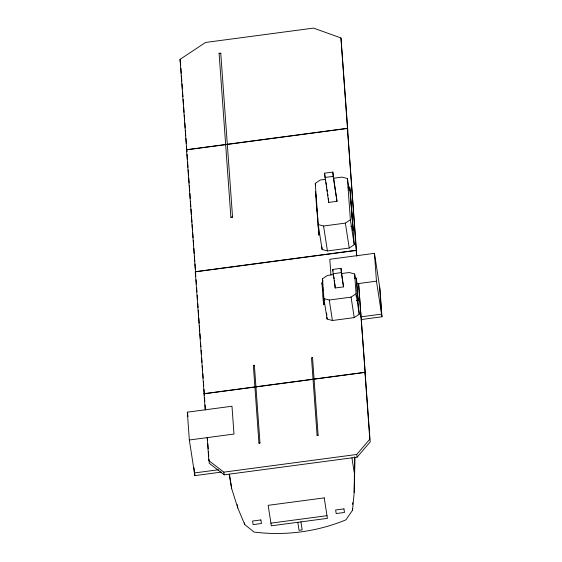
<?xml version="1.0" encoding="UTF-8"?>
<svg xmlns="http://www.w3.org/2000/svg" width="562" height="562" viewBox="0 0 562 562"><rect width="100%" height="100%" fill="white"/><g stroke="black" fill="none" stroke-linecap="round" stroke-linejoin="round"><path stroke-width="0.84" d="M229.233 474.391L231.67 488.624L237.796 507.985L244.737 524.55L254.024 532.059C284.913 535.986 317.144 531.785 345.911 519.843L352.55 510.219L354.179 492.509L354.594 456.864M352.55 510.219L352.578 508.54M352.662 504.353L352.69 502.674M354.179 492.509L355.029 457.173M207.61 440.299L207.195 437.622L208.846 460.629L223.824 472.143L356.715 454.475L369.775 439.231L364.977 372.43L204.048 393.829L205.193 409.803M208.952 459.042L209.261 463.306L224.238 474.813L357.13 457.145L370.189 441.908L358.598 283.536L365.377 374.945M351.011 201.772L354.236 244.688L349.234 248.053L327.428 250.954L322.082 249.5L318.225 224.568L315.268 183.367L320.27 180.002L325.3 179.334M318.225 224.568L323.572 226.015L345.37 223.114L350.372 219.749L347.414 178.554L342.068 177.1L333.68 178.217M357.144 290.175L359.23 314.242L354.229 317.607L332.423 320.509L327.077 319.054L323.909 298.57L322.49 278.773L327.484 275.408L333.357 274.628M323.909 298.57L329.255 300.024L351.06 297.122L356.055 293.757L354.636 273.961L349.29 272.514L341.745 273.518M186.844 151.859L180.03 59.354L205.544 42.459L313.526 28.1L340.958 37.956L347.864 130.967M219.089 53.306L220.789 53.348L219.089 53.306L230.884 217.29L232.549 217.072L220.747 53.081M186.521 149.696L347.449 128.298L340.958 37.956M324.52 173.194L332.823 172.091L336.996 201.308L328.686 202.411L324.52 173.194L325.054 176.637M324.829 177.473L333.133 176.37L332.823 172.091M347.955 187.371L349.669 187.146L350.358 191.6L353.168 230.652L349.669 187.146M350.765 226.43L352.472 226.205M195.281 271.685L356.21 250.287L347.457 128.459L186.528 149.857L195.688 274.354L195.506 271.741M204.259 395.17L195.288 271.846L356.217 250.448L356.596 255.717M361.359 319.525L381.97 316.785L379.968 288.966L374.454 253.343L329.81 259.279L330.934 274.923M332.69 269.444L340.993 268.341L343.508 286.873L335.205 287.976L332.69 269.444L332.95 271.123M332.999 273.729L341.303 272.619L340.993 268.341M354.489 278.33L356.203 278.099L356.891 282.553L358.156 300.206L356.448 300.438M356.708 283.789L376.456 281.162L374.454 253.343M323.656 301.401L323.895 304.766L323.206 300.312L324.92 300.087M355.753 295.984L357.467 295.76L356.203 278.099M360.952 316.856L381.556 314.116L379.554 286.29M253.35 365.363L254.41 365.405L253.35 365.363L258.942 443.123L259.981 442.982L254.382 365.223M312.528 357.495L318.127 435.255L317.087 435.388L311.488 357.629L312.556 357.671M204.034 393.674L364.963 372.276M189.338 439.997L187.336 412.178L231.98 406.242L233.982 434.061L189.338 439.997L194.852 475.621L221.463 472.08M218.477 469.755L194.438 472.951L194.059 467.732M270.926 523.145L326.986 515.684M237.241 504.676L237.796 507.985M244.477 522.913L244.737 524.55M376.456 281.162L381.97 316.785M347.449 128.298L356.624 252.956M347.414 178.554L349.276 190.588M350.344 197.473L350.744 200.051M356.21 250.287L356.849 256.132M350.372 219.749L354.236 244.688M354.636 273.961L355.296 278.232M357.467 295.76L358.156 300.206M345.37 223.114L349.234 248.053M356.055 293.757L359.23 314.242M333.133 176.37L336.996 201.308M351.06 297.122L354.229 317.607M341.303 272.619L343.508 286.873M325.454 179.215L325.721 180.936M325.988 182.65L326.248 184.371M326.515 186.092L326.782 187.813M327.049 189.535L327.316 191.249M327.716 193.834L327.983 195.548M333.336 273.638L333.596 275.31M333.856 276.989L334.116 278.668M334.376 280.34L334.636 282.019M323.572 226.015L327.428 250.954M315.268 183.367L315.535 185.088M356.715 454.475L357.13 457.145M315.753 193.925L316.097 196.152M329.255 300.024L332.423 320.509M351.938 457.833L354.186 472.333M322.49 278.773L322.883 281.337M322.286 284.885L321.942 282.658L323.206 300.312M318.127 435.255L317.087 435.388M300.93 521.88L302.166 529.896L299.054 530.31L297.811 522.295M232.549 217.072L230.884 217.29M259.981 442.982L258.942 443.123M180.03 59.354L180.697 65.501M229.429 474.124L231.67 488.624M195.288 271.846L195.829 276.258M223.824 472.143L224.238 474.813M187.336 412.178L188.01 416.512M334.896 283.698L335.205 287.976M328.384 198.133L328.686 202.411M321.9 246.929L322.082 249.5M326.648 313.034L326.831 315.612M326.958 317.333L327.077 319.054M316.469 201.358L316.659 203.964M317.031 209.169L317.221 211.776M317.593 216.981L317.783 219.587M318.155 224.793L318.401 228.27M318.591 230.87L318.9 235.211L315.408 191.698M322.63 287.112L322.869 290.47M323.234 295.514L323.417 298.036M180.88 68.107L181.259 73.32M181.442 75.926L181.821 81.139M182.004 83.745L182.383 88.958M182.566 91.564L182.938 96.769M183.128 99.376L183.5 104.588M183.69 107.194L184.062 112.407M184.252 115.013L184.624 120.226M184.814 122.832L185.186 128.045M185.376 130.651L185.748 135.864M185.938 138.47L186.31 143.682M186.5 146.289L186.872 151.501M187.069 154.269L187.441 159.489M187.631 162.102L188.003 167.321M188.193 169.928L188.572 175.154M188.755 177.761L189.134 182.987M189.317 185.593L189.696 190.813M189.879 193.426L190.258 198.646M190.441 201.259L190.82 206.479M191.003 209.092L191.382 214.312M191.565 216.925L191.944 222.145M192.134 224.751L192.506 229.977M192.696 232.584L193.068 237.803M193.258 240.417L193.63 245.636M193.82 248.249L194.192 253.469M194.382 256.082L194.754 261.302M194.944 263.915L195.316 269.135M196.075 279.736L196.391 284.091M196.644 287.568L196.953 291.917M197.206 295.401L197.515 299.75M197.768 303.234L198.077 307.583M198.267 310.196L198.639 315.415M198.829 318.029L199.201 323.248M199.391 325.855L199.763 331.081M199.953 333.688L200.325 338.907M200.578 342.391L200.887 346.74M201.14 350.224L201.449 354.573M201.702 358.057L202.011 362.406M202.264 365.883L202.573 370.239M202.826 373.716L203.142 378.071M203.388 381.549L203.704 385.897M203.95 389.382L204.266 393.73M204.526 397.341L204.828 401.549M205.067 404.907L205.425 409.951M207.849 443.706L208.221 448.82M208.404 451.37L208.769 456.484M194.473 470.408L194.852 475.621M324.232 497.876L268.165 505.329L271.334 525.814L327.4 518.361L324.232 497.876M260.887 519.934L252.584 521.037L253.132 524.599L261.442 523.496L260.887 519.934M343.951 508.884L335.64 509.994L336.195 513.556L344.499 512.446L343.951 508.884"/></g></svg>
